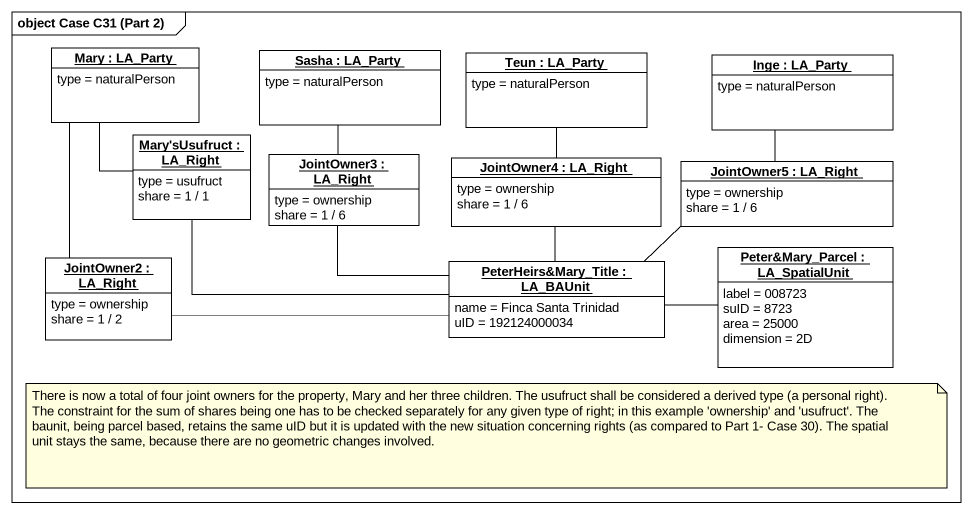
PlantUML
@startuml
mainframe object Case C31 (Part 2)
hide circle
hide empty members
object "Mary : LA_Party" as Mary #FFFFFF {
  type = naturalPerson
}
object "Sasha : LA_Party" as Sasha #FFFFFF {
  type = naturalPerson
}
object "Teun : LA_Party" as Teun #FFFFFF {
  type = naturalPerson
}
object "Inge : LA_Party" as Inge #FFFFFF {
  type = naturalPerson
}
object "Mary'sUsufruct : LA_Right" as Mary_sUsufruct #FFFFFF {
  type = usufruct
  share = 1 / 1
}
object "JointOwner3 : LA_Right" as JointOwner3 #FFFFFF {
  type = ownership
  share = 1 / 6
}
object "JointOwner4 : LA_Right" as JointOwner4 #FFFFFF {
  type = ownership
  share = 1 / 6
}
object "JointOwner5 : LA_Right" as JointOwner5 #FFFFFF {
  type = ownership
  share = 1 / 6
}
object "Peter&Mary_Parcel : LA_SpatialUnit" as Peter_Mary_Parcel #FFFFFF {
  label = 008723
  suID = 8723
  area = 25000
  dimension = 2D
}
object "JointOwner2 : LA_Right" as JointOwner2 #FFFFFF {
  type = ownership
  share = 1 / 2
}
object "PeterHeirs&Mary_Title : LA_BAUnit" as PeterHeirs_Mary_Title #FFFFFF {
  name = Finca Santa Trinidad
  uID = 192124000034
}
Mary -- Mary_sUsufruct
Mary -- JointOwner2
Sasha -- JointOwner3
Teun -- JointOwner4
Inge -- JointOwner5
PeterHeirs_Mary_Title -left- Mary_sUsufruct
PeterHeirs_Mary_Title -left- JointOwner3
PeterHeirs_Mary_Title -up- JointOwner4
PeterHeirs_Mary_Title -right- JointOwner5
PeterHeirs_Mary_Title -right- Peter_Mary_Parcel
PeterHeirs_Mary_Title -left- JointOwner2
note as N1
  There is now a total of four joint owners for the property, Mary and her three children. The usufruct shall be considered a derived type (a personal right). The constraint for the sum of shares being one has to be checked separately for any given type of right; in this example 'ownership' and 'usufruct'. The baunit, being parcel based, retains the same uID but it is updated with the new situation concerning rights (as compared to Part 1- Case 30). The spatial unit stays the same, because there are no geometric changes involved.
end note
@enduml
